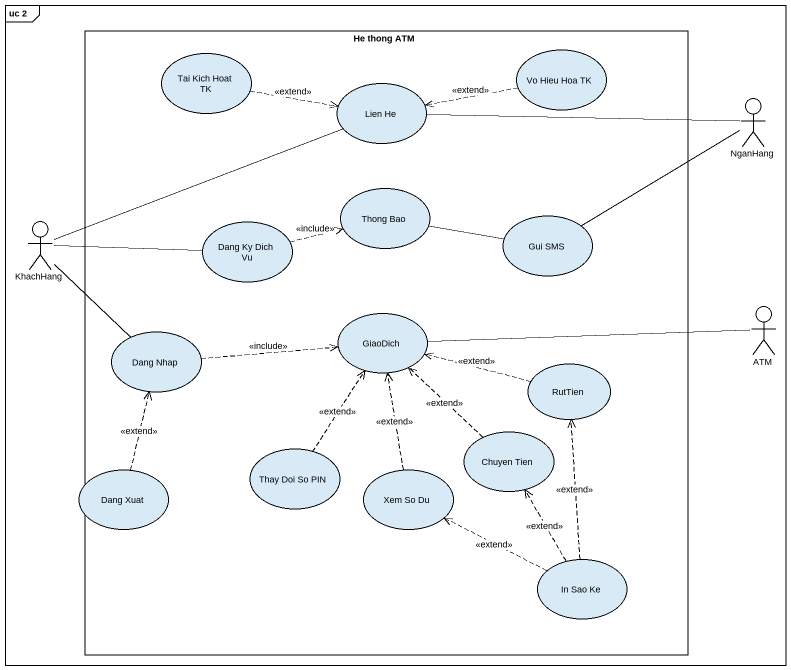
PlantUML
@startuml
mainframe uc 2
rectangle "He thong ATM" as He_thong_ATM {
  usecase "Tai Kich Hoat TK" as Tai_Kich_Hoat_TK
  usecase "Vo Hieu Hoa TK" as Vo_Hieu_Hoa_TK
  usecase "Lien He" as Lien_He
  usecase "Thong Bao" as Thong_Bao
  usecase "Gui SMS" as Gui_SMS
  usecase "Dang Ky Dich Vu" as Dang_Ky_Dich_Vu
  usecase "Dang Nhap" as Dang_Nhap
  usecase GiaoDich
  usecase RutTien
  usecase "Thay Doi So PIN" as Thay_Doi_So_PIN
  usecase "Chuyen Tien" as Chuyen_Tien
  usecase "Xem So Du" as Xem_So_Du
  usecase "In Sao Ke" as In_Sao_Ke
}
actor NganHang
actor KhachHang
actor ATM
usecase "Dang Xuat" as Dang_Xuat
Tai_Kich_Hoat_TK .right.> Lien_He : <<extend>>
Vo_Hieu_Hoa_TK .left.> Lien_He : <<extend>>
NganHang -left- Lien_He
Thong_Bao -right- Gui_SMS
Gui_SMS -right- NganHang
KhachHang -right- Lien_He
KhachHang -right- Dang_Ky_Dich_Vu
KhachHang -- Dang_Nhap
Dang_Ky_Dich_Vu .right.> Thong_Bao : <<include>>
Dang_Nhap .right.> GiaoDich : <<include>>
ATM -left- GiaoDich
RutTien .left.> GiaoDich : <<extend>>
Thay_Doi_So_PIN .up.> GiaoDich : <<extend>>
Chuyen_Tien .up.> GiaoDich : <<extend>>
Dang_Xuat .up.> Dang_Nhap : <<extend>>
Xem_So_Du .up.> GiaoDich : <<extend>>
In_Sao_Ke .up.> RutTien : <<extend>>
In_Sao_Ke .up.> Chuyen_Tien : <<extend>>
In_Sao_Ke .left.> Xem_So_Du : <<extend>>
@enduml
